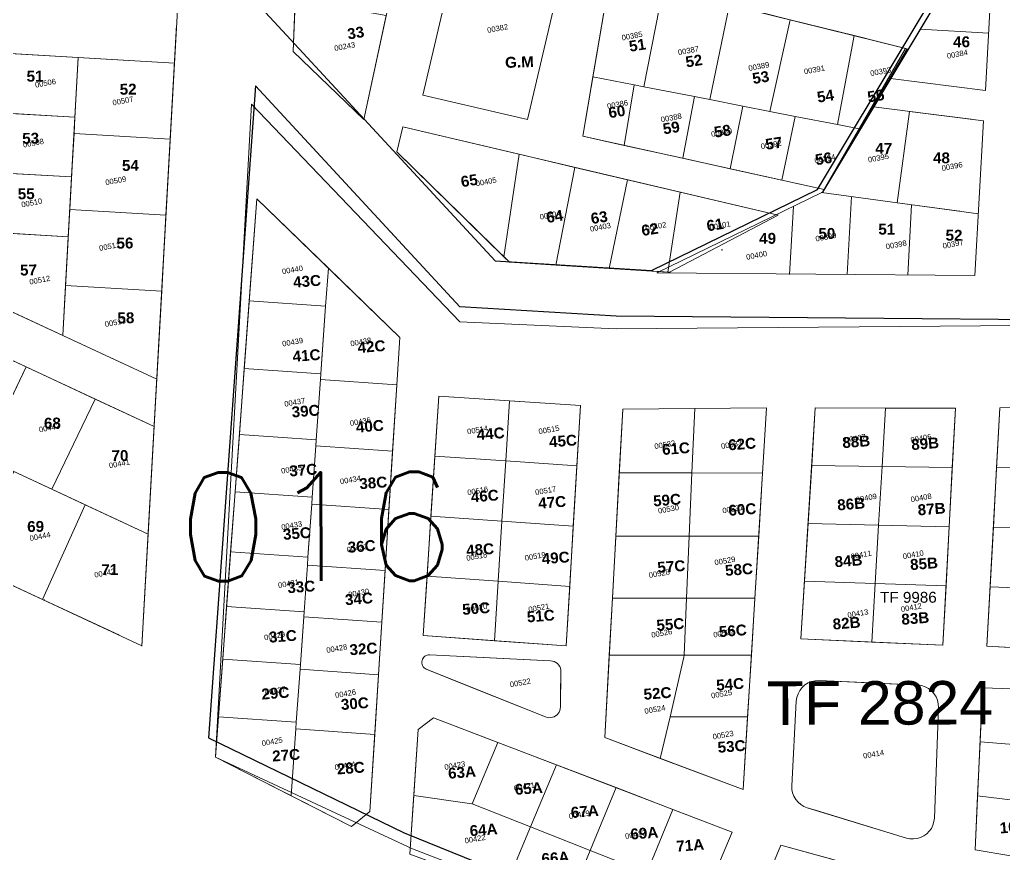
# Model space of a CAD drawing. Header units: metres. Extents: x 251686 to 255059, y 1627526 to 1631912.
# Drawn here: x 254041.6 to 254222.5, y 1630190.9 to 1630344.2 of the extents above; entities that cross this region are included whole.
import ezdxf
from ezdxf.enums import TextEntityAlignment as Align

# ---------------------------------------------------------------- set-up
doc = ezdxf.new("R2010")
doc.units = ezdxf.units.M
doc.header["$MEASUREMENT"] = 0
doc.linetypes.add('DGN Style 2', pattern=[29.229957, 17.537974, -11.691983])
for name, color, linetype in [('limites_parcelles', 7, 'Continuous'), ('limites_sections', 7, 'Continuous'), ('limites_tf', 7, 'Continuous'), ('numero_lot', 7, 'Continuous'), ('numero_parcelle', 7, 'Continuous')]:
    doc.layers.add(name, color=color, linetype=linetype)
doc.layers.add('Numero Titre Foncier', color=4, linetype='Continuous', lineweight=0)
doc.styles.add('Style-Arial', font='arial.ttf')
doc.styles.add('Style-txt', font='txt.shx')
doc.styles.add('style1', font='')
doc.styles.get('style1').set_extended_font_data('Times New Roman', bold=True)

msp = doc.modelspace()

# ---------------------------------------------------------------- linework, layer by layer
at = {"layer": 'limites_parcelles', "color": 7, "linetype": 'Continuous', "lineweight": 0}
for p, q in [((254189.280096, 1630312.523279), (254222.840745, 1630368.48723)), ((254221.151822, 1630365.633184), (254189.296068, 1630312.512224)), ((254221.151822, 1630365.633184), (254219.213283, 1630331.233897)), ((254071.235736, 1630357.150023), (254064.093411, 1630229.017687)), ((254064.338444, 1630233.506835), (254070.454465, 1630343.198268)), ((254207.240106, 1630342.467298), (254219.800864, 1630341.760224)), ((254070.071234, 1630336.253061), (254035.775358, 1630338.250762)), ((254052.383642, 1630337.283014), (254049.534843, 1630286.176253)), ((254219.213283, 1630331.233897), (254201.793356, 1630333.444963)), ((254218.895355, 1630325.614668), (254198.669439, 1630328.181765)), ((254035.162785, 1630327.263697), (254051.771877, 1630326.310968)), ((254205.293422, 1630327.344447), (254202.97735, 1630310.567108)), ((254218.895358, 1630325.615668), (254205.293416, 1630327.342446)), ((254216.579372, 1630325.911123), (254205.293422, 1630327.344447)), ((254218.895358, 1630325.615668), (254217.292677, 1630297.174517)), ((254069.29096, 1630322.269425), (254051.604368, 1630323.299392)), ((254051.158495, 1630315.308886), (254034.550212, 1630316.276633)), ((254189.280096, 1630312.523279), (254158.790857, 1630297.653951)), ((254189.107763, 1630312.439792), (254217.932902, 1630308.546925)), ((254194.587601, 1630311.700137), (254193.777871, 1630297.366999)), ((254183.931706, 1630309.915185), (254183.223609, 1630297.347427)), ((254202.97735, 1630310.567108), (254214.538004, 1630309.005863)), ((254205.661269, 1630310.204461), (254204.93197, 1630297.25962)), ((254068.511687, 1630308.285803), (254050.824966, 1630309.325772)), ((254033.937639, 1630305.289569), (254050.545922, 1630304.321822)), ((254066.34553, 1630269.412596), (254002.091112, 1630299.308851)), ((254158.790857, 1630297.653951), (254217.292677, 1630297.174517)), ((254067.732413, 1630294.30218), (254050.045693, 1630295.34215)), ((254033.292604, 1630293.712809), (254066.831844, 1630278.150975)), ((254065.243155, 1630249.647089), (253997.671383, 1630281.08759)), ((254042.771856, 1630280.380883), (254034.858655, 1630263.784651)), ((254047.538235, 1630257.885244), (254055.461503, 1630274.476603)), ((254064.097813, 1630229.096659), (253993.221781, 1630262.07457)), ((254045.830271, 1630237.596732), (254053.64251, 1630255.045076)), ((254059.948126, 1630231.026428), (254022.581696, 1630248.413112)), ((254046.114102, 1630237.464305), (254046.169594, 1630237.584072))]:
    msp.add_line(p, q, dxfattribs=at)
at = {"layer": 'limites_parcelles', "lineweight": 0, "flags": 128}
for points in [[(254154.617403, 1630332.248676), (254154.617397, 1630332.248635), (254154.617395, 1630332.248636), (254147.051625, 1630333.728656), (254150.215733, 1630352.444708), (254159.941102, 1630350.03003), (254159.941056, 1630350.029842), (254156.427954, 1630331.894453), (254154.617403, 1630332.248676)], [(254159.941102, 1630350.03003), (254172.133893, 1630347.002724), (254172.133908, 1630347.00272), (254168.516677, 1630329.52965), (254168.516668, 1630329.529652), (254165.707657, 1630330.079152), (254156.427954, 1630331.894453), (254159.941056, 1630350.029842), (254159.941102, 1630350.03003)], [(254183.315374, 1630344.226512), (254179.556238, 1630327.370085), (254179.556234, 1630327.370085), (254174.596751, 1630328.340262), (254168.516677, 1630329.52965), (254172.133908, 1630347.00272), (254183.315363, 1630344.226515), (254183.315374, 1630344.226512)], [(254183.315374, 1630344.226512), (254195.114051, 1630341.29706), (254195.11407, 1630341.297055), (254192.033644, 1630324.929282), (254184.263734, 1630326.449202), (254179.556238, 1630327.370085), (254183.315374, 1630344.226512)], [(254204.559402, 1630338.955475), (254189.22087, 1630312.424516), (254196.001565, 1630324.153041), (254192.033638, 1630324.929249), (254192.033644, 1630324.929282), (254195.11407, 1630341.297055), (254204.559402, 1630338.955475)], [(254145.202491, 1630322.79083), (254147.051625, 1630333.728656), (254154.617395, 1630332.248636), (254154.617397, 1630332.248635), (254152.809724, 1630321.114848), (254145.202491, 1630322.79083)], [(254163.58263, 1630318.741423), (254152.809742, 1630321.114844), (254152.809724, 1630321.114848), (254154.617397, 1630332.248635), (254154.617395, 1630332.248636), (254156.427954, 1630331.894453), (254165.707491, 1630330.078302), (254163.58263, 1630318.741423)], [(254172.259937, 1630316.829687), (254163.58263, 1630318.741423), (254165.707491, 1630330.078302), (254165.707657, 1630330.079152), (254168.516668, 1630329.529652), (254168.516503, 1630329.528806), (254174.596645, 1630328.339718), (254172.259937, 1630316.829687)], [(254181.802593, 1630314.727303), (254172.259945, 1630316.829685), (254172.259937, 1630316.829687), (254174.596645, 1630328.339718), (254174.596751, 1630328.340262), (254179.556234, 1630327.370085), (254179.556201, 1630327.369918), (254184.263734, 1630326.449202), (254181.802593, 1630314.727303)], [(254189.563655, 1630313.017429), (254181.802593, 1630314.727303), (254184.263734, 1630326.449202), (254192.033638, 1630324.929249), (254196.001565, 1630324.153041), (254189.563655, 1630313.017429)], [(254112.095146, 1630324.515809), (254181.083433, 1630308.293696), (254161.121482, 1630297.784103), (254131.66993, 1630299.651789), (254110.96273, 1630319.935657), (254112.095146, 1630324.515809)], [(254133.491512, 1630319.484604), (254130.650899, 1630300.649987), (254110.96273, 1630319.935657), (254112.095146, 1630324.515809), (254133.491499, 1630319.484606), (254133.491512, 1630319.484604)], [(254133.491512, 1630319.484604), (254143.728108, 1630317.077539), (254143.728068, 1630317.077369), (254140.208563, 1630299.11062), (254140.208543, 1630299.110308), (254131.66993, 1630299.651789), (254130.650973, 1630300.649914), (254130.650899, 1630300.649987), (254133.491512, 1630319.484604)], [(254143.728108, 1630317.077539), (254153.409121, 1630314.801118), (254150.016718, 1630298.488785), (254150.016688, 1630298.488319), (254140.208543, 1630299.110308), (254140.208563, 1630299.11062), (254143.728068, 1630317.077369), (254143.728108, 1630317.077539)], [(254153.409121, 1630314.801118), (254163.11139, 1630312.519697), (254163.111401, 1630312.519694), (254160.824653, 1630297.803139), (254160.82464, 1630297.802927), (254150.016688, 1630298.488319), (254150.016718, 1630298.488785), (254153.409121, 1630314.801118)], [(254161.121482, 1630297.784103), (254160.82464, 1630297.802927), (254160.824653, 1630297.803139), (254163.111401, 1630312.519694), (254181.083433, 1630308.293696), (254161.121482, 1630297.784103)], [(254085.226382, 1630311.275766), (254111.525445, 1630285.818565), (254106.031129, 1630198.635324), (254102.632544, 1630195.848635), (254077.604852, 1630208.647537), (254085.226382, 1630311.275766)], [(254085.226382, 1630311.275766), (254098.37566, 1630298.54741), (254098.375414, 1630298.547156), (254097.880818, 1630291.538042), (254083.832993, 1630292.506643), (254083.832525, 1630292.506678), (254085.226382, 1630311.275766)], [(254111.525445, 1630285.818565), (254110.974615, 1630277.078045), (254110.974615, 1630277.078047), (254096.929226, 1630278.046658), (254097.002597, 1630279.091307), (254097.00259, 1630279.091308), (254097.00259, 1630279.091308), (254097.880843, 1630291.53804), (254098.375414, 1630298.547156), (254098.37566, 1630298.54741), (254111.525445, 1630285.818565)], [(254097.880818, 1630291.538042), (254097.197386, 1630281.851988), (254097.00259, 1630279.091308), (254097.00259, 1630279.091308), (254082.908682, 1630280.063999), (254082.908489, 1630280.064013), (254083.832525, 1630292.506678), (254083.832993, 1630292.506643), (254097.880818, 1630291.538042)], [(254082.009, 1630267.951891), (254082.908489, 1630280.064013), (254082.908682, 1630280.063999), (254097.00259, 1630279.091308), (254097.00259, 1630279.091308), (254096.928881, 1630278.046683), (254096.14773, 1630266.976107), (254096.14773, 1630266.976107), (254082.009, 1630267.951891)], [(254110.205038, 1630264.866482), (254096.067654, 1630265.841262), (254096.132263, 1630266.756913), (254096.147829, 1630266.976101), (254096.929226, 1630278.046658), (254110.974615, 1630277.078047), (254110.974615, 1630277.078045), (254110.205037, 1630264.866481)], [(254152.53338, 1630272.605352), (254165.762249, 1630272.740284), (254165.762254, 1630272.739779), (254165.249342, 1630260.885173), (254151.888645, 1630260.895373), (254151.888641, 1630260.895373), (254152.53338, 1630272.605352)], [(254178.248859, 1630260.875263), (254178.248858, 1630260.875249), (254165.249342, 1630260.885173), (254165.762254, 1630272.739779), (254165.762249, 1630272.740284), (254178.992108, 1630272.875227), (254178.248859, 1630260.875263)], [(254187.940119, 1630272.860035), (254200.828342, 1630272.821699), (254200.209757, 1630262.064918), (254187.278884, 1630262.237938), (254187.278656, 1630262.237952), (254187.940119, 1630272.860035)], [(254213.716564, 1630272.783362), (254213.140882, 1630261.891888), (254213.140669, 1630261.891899), (254200.209757, 1630262.064918), (254200.828342, 1630272.821699), (254213.716564, 1630272.783362)], [(254221.901594, 1630272.861113), (254234.444169, 1630273.003984), (254234.444169, 1630273.00398), (254233.922903, 1630261.829055), (254221.295127, 1630261.897032), (254221.294915, 1630261.897043), (254221.901594, 1630272.861113)], [(254095.403208, 1630256.423368), (254095.520767, 1630258.090706), (254096.067654, 1630265.841262), (254110.205038, 1630264.866482), (254110.205037, 1630264.866481), (254109.532147, 1630254.189121), (254109.532059, 1630254.189127), (254095.31499, 1630255.168385), (254095.403208, 1630256.423368)], [(254186.617193, 1630251.615868), (254187.278656, 1630262.237952), (254187.278884, 1630262.237938), (254200.209757, 1630262.064918), (254199.591202, 1630251.308638), (254186.61765, 1630251.615841), (254186.617193, 1630251.615868)], [(254213.140882, 1630261.891888), (254212.565251, 1630251.00141), (254212.564753, 1630251.001437), (254199.591202, 1630251.308638), (254200.209757, 1630262.064918), (254213.140669, 1630261.891899), (254213.140882, 1630261.891888)], [(254220.688179, 1630250.93192), (254221.294915, 1630261.897043), (254221.295127, 1630261.897032), (254233.922903, 1630261.829055), (254233.401612, 1630250.653605), (254220.688179, 1630250.93192)], [(254151.248642, 1630249.271494), (254151.888641, 1630260.895373), (254151.888645, 1630260.895373), (254165.249342, 1630260.885173), (254164.746393, 1630249.26086), (254151.248642, 1630249.271494)], [(254178.248858, 1630260.875249), (254177.528866, 1630249.250776), (254177.528645, 1630249.25079), (254164.746393, 1630249.26086), (254165.249342, 1630260.885173), (254178.248858, 1630260.875249)], [(254080.405179, 1630246.355532), (254081.225482, 1630257.401377), (254095.403119, 1630256.423375), (254095.403119, 1630256.423375), (254095.314568, 1630255.168415), (254094.801014, 1630247.890257), (254094.623378, 1630245.374846), (254080.405179, 1630246.355532)], [(254109.532147, 1630254.189121), (254108.824486, 1630242.960024), (254108.824486, 1630242.960025), (254094.522743, 1630243.94657), (254094.522743, 1630243.94657), (254094.623523, 1630245.374835), (254095.314568, 1630255.168415), (254095.31499, 1630255.168385), (254109.532059, 1630254.189127), (254109.532147, 1630254.189121)], [(254198.972617, 1630240.551859), (254185.955664, 1630240.992716), (254186.617193, 1630251.615868), (254186.61765, 1630251.615841), (254199.591202, 1630251.308638), (254198.972617, 1630240.551859)], [(254211.989625, 1630240.111004), (254211.989625, 1630240.111), (254198.972617, 1630240.551859), (254199.591202, 1630251.308638), (254212.564753, 1630251.001437), (254212.565251, 1630251.00141), (254211.989625, 1630240.111004)], [(254220.688178, 1630250.931903), (254220.688179, 1630250.93192), (254233.401612, 1630250.653605), (254232.880343, 1630239.478637), (254220.081445, 1630239.966843), (254220.688178, 1630250.931903)], [(254151.248641, 1630249.271471), (254151.248642, 1630249.271494), (254164.746393, 1630249.26086), (254164.253867, 1630237.8774), (254150.622028, 1630237.887944), (254150.621876, 1630237.887953), (254151.248641, 1630249.271471)], [(254177.528866, 1630249.250776), (254176.823822, 1630237.867654), (254176.82344, 1630237.867678), (254164.253867, 1630237.8774), (254164.746393, 1630249.26086), (254177.528645, 1630249.25079), (254177.528866, 1630249.250776)], [(254079.659639, 1630236.316419), (254080.405179, 1630246.355532), (254094.623378, 1630245.374846), (254094.623523, 1630245.374835), (254094.522743, 1630243.94657), (254094.522743, 1630243.94657), (254094.52258, 1630243.946581), (254094.522743, 1630243.94657), (254094.522743, 1630243.94657), (254093.914955, 1630235.332902), (254093.91467, 1630235.332922), (254079.659639, 1630236.316419)], [(254108.824486, 1630242.960025), (254094.522743, 1630243.94657), (254094.522743, 1630243.94657), (254093.914955, 1630235.332902), (254093.852339, 1630234.445507), (254093.852339, 1630234.445507), (254108.225436, 1630233.45435), (254108.225436, 1630233.45435), (254108.824486, 1630242.960024)], [(254185.955664, 1630240.992709), (254185.955664, 1630240.992716), (254198.972617, 1630240.551859), (254198.354062, 1630229.795578), (254198.35404, 1630229.795079), (254185.294201, 1630230.370626), (254185.955664, 1630240.992709)], [(254211.413942, 1630229.219531), (254198.35404, 1630229.795079), (254198.354062, 1630229.795578), (254198.972617, 1630240.551859), (254211.989625, 1630240.111), (254211.413942, 1630229.219531)], [(254232.880343, 1630239.478637), (254232.359076, 1630228.30369), (254219.474768, 1630229.00277), (254220.081445, 1630239.966839), (254220.081445, 1630239.966843), (254232.880343, 1630239.478637)], [(254150.044229, 1630227.396519), (254150.621876, 1630237.887953), (254150.622028, 1630237.887944), (254164.253867, 1630237.8774), (254163.799942, 1630227.386155), (254150.044228, 1630227.39652)], [(254176.823822, 1630237.867654), (254176.174045, 1630227.376804), (254176.173615, 1630227.376831), (254163.799942, 1630227.386155), (254164.253867, 1630237.8774), (254176.82344, 1630237.867678), (254176.823822, 1630237.867654)], [(254093.852193, 1630234.445517), (254093.476013, 1630229.112165), (254093.230984, 1630225.639567), (254093.230984, 1630225.639566), (254078.939947, 1630226.625349), (254078.939947, 1630226.625349), (254079.659639, 1630236.316419), (254093.91467, 1630235.332922), (254093.914955, 1630235.332902), (254093.852339, 1630234.445507), (254093.852339, 1630234.445507), (254093.852193, 1630234.445517)], [(254093.231079, 1630225.63956), (254093.230984, 1630225.639566), (254093.230984, 1630225.639567), (254093.852339, 1630234.445507), (254093.852339, 1630234.445507), (254108.225436, 1630233.45435), (254108.225436, 1630233.45435), (254107.615719, 1630223.779432), (254107.615586, 1630223.779441), (254093.170148, 1630224.775191), (254093.231079, 1630225.63956)], [(254078.15323, 1630216.031768), (254078.939947, 1630226.625349), (254078.939947, 1630226.625349), (254093.230984, 1630225.639566), (254093.230984, 1630225.639567), (254093.169993, 1630224.775201), (254092.483263, 1630215.042762), (254092.483263, 1630215.042762), (254078.15323, 1630216.031768)], [(254116.370112, 1630224.798346), (254116.161137, 1630224.917987), (254115.976065, 1630225.072042), (254115.820502, 1630225.255848), (254115.699155, 1630225.463837), (254115.615699, 1630225.689713), (254115.572664, 1630225.926636), (254115.57135, 1630226.167433), (254115.611798, 1630226.404811), (254115.692783, 1630226.631584), (254115.811852, 1630226.840885), (254115.965401, 1630227.026377), (254116.148781, 1630227.182443), (254116.356438, 1630227.304358), (254116.582085, 1630227.38843), (254116.818889, 1630227.432112), (254117.059681, 1630227.434085), (254117.059681, 1630227.434085), (254139.263626, 1630226.348122), (254139.263626, 1630226.348122), (254139.601503, 1630226.302502), (254139.926722, 1630226.200154), (254140.229832, 1630226.044056), (254140.502025, 1630225.838741), (254140.735388, 1630225.590177), (254140.923141, 1630225.305588), (254141.059829, 1630224.993244), (254141.141478, 1630224.662222), (254141.165717, 1630224.322141), (254141.165717, 1630224.322141), (254141.073907, 1630217.85044), (254141.073907, 1630217.85044), (254141.04324, 1630217.528654), (254140.961136, 1630217.216012), (254140.829741, 1630216.92068), (254140.652484, 1630216.650372), (254140.433998, 1630216.412149), (254140.17999, 1630216.212235), (254139.897094, 1630216.05585), (254139.5927, 1630215.947081), (254139.27476, 1630215.888768), (254138.951579, 1630215.882435), (254138.631599, 1630215.928248), (254138.323178, 1630216.025008), (254138.323178, 1630216.025008), (254116.370112, 1630224.798346)], [(254161.215411, 1630216.048246), (254159.426482, 1630208.396349), (254149.210339, 1630212.251146), (254150.044229, 1630227.396519), (254150.044228, 1630227.39652), (254163.799942, 1630227.386155), (254163.784921, 1630227.038966), (254161.215411, 1630216.048246)], [(254176.174045, 1630227.376804), (254175.471732, 1630216.037778), (254175.471538, 1630216.037789), (254161.215411, 1630216.048246), (254163.784921, 1630227.038966), (254163.799942, 1630227.386155), (254176.173615, 1630227.376831), (254176.174045, 1630227.376804)], [(254107.615719, 1630223.779432), (254106.924782, 1630212.81572), (254106.924782, 1630212.815721), (254092.396785, 1630213.817187), (254092.483328, 1630215.042757), (254093.170148, 1630224.775191), (254107.615586, 1630223.779441), (254107.615719, 1630223.779432)], [(254218.701561, 1630221.364031), (254231.772771, 1630220.923233), (254231.330377, 1630210.411982), (254218.24349, 1630211.444082), (254218.243468, 1630211.444083), (254218.701561, 1630221.364031)], [(254077.604852, 1630208.647537), (254078.15323, 1630216.031768), (254092.483263, 1630215.042762), (254092.483263, 1630215.042762), (254092.396785, 1630213.817187), (254091.529548, 1630201.526591), (254077.604852, 1630208.647537)], [(254113.343742, 1630190.780317), (254114.900369, 1630213.739467), (254117.722954, 1630215.862648), (254172.67692, 1630194.837514), (254163.207719, 1630172.438119), (254113.343742, 1630190.780317)], [(254117.722954, 1630215.862648), (254129.527547, 1630211.346265), (254129.52746, 1630211.34604), (254124.820811, 1630200.047877), (254124.772425, 1630200.066924), (254114.077227, 1630201.592879), (254114.076834, 1630201.592906), (254114.900369, 1630213.739467), (254117.722954, 1630215.862648)], [(254159.426491, 1630208.396346), (254159.426482, 1630208.396349), (254161.215411, 1630216.048246), (254175.471538, 1630216.037789), (254175.471732, 1630216.037778), (254174.642826, 1630202.654854), (254159.426491, 1630208.396346)], [(254102.632544, 1630195.848635), (254091.529548, 1630201.526591), (254092.396785, 1630213.817187), (254106.924782, 1630212.815721), (254106.924782, 1630212.81572), (254106.031129, 1630198.635324), (254102.632544, 1630195.848635)], [(254129.527547, 1630211.346265), (254140.341295, 1630207.208975), (254140.341278, 1630207.208929), (254135.570463, 1630195.794657), (254124.820778, 1630200.047793), (254124.820811, 1630200.047877), (254129.52746, 1630211.34604), (254129.527547, 1630211.346265)], [(254230.888023, 1630199.901652), (254217.785422, 1630201.525131), (254217.785422, 1630201.525132), (254218.243468, 1630211.444083), (254218.24349, 1630211.444082), (254231.330377, 1630210.411982), (254230.888023, 1630199.901652)], [(254140.341295, 1630207.208975), (254151.288244, 1630203.020723), (254151.288136, 1630203.020437), (254146.52983, 1630191.45856), (254135.570463, 1630195.794657), (254140.341278, 1630207.208929), (254140.341295, 1630207.208975)], [(254135.570463, 1630195.794657), (254130.791994, 1630184.362071), (254130.791985, 1630184.362074), (254113.343742, 1630190.780317), (254114.076834, 1630201.592906), (254114.077227, 1630201.592879), (254124.772425, 1630200.066924), (254124.820778, 1630200.047793), (254135.570463, 1630195.794657)], [(254151.288244, 1630203.020723), (254161.751305, 1630199.017603), (254161.751236, 1630199.017422), (254156.94461, 1630187.33793), (254146.52983, 1630191.45856), (254151.288136, 1630203.020437), (254151.288244, 1630203.020723)], [(254217.327331, 1630191.605185), (254217.785422, 1630201.525132), (254217.785422, 1630201.525131), (254230.888023, 1630199.901652), (254230.445629, 1630189.390378), (254217.327331, 1630191.605185)], [(254172.67692, 1630194.837514), (254167.706492, 1630183.079963), (254167.706296, 1630183.080046), (254156.94461, 1630187.33793), (254161.751236, 1630199.017422), (254161.751305, 1630199.017603), (254172.67692, 1630194.837514)], [(254141.924018, 1630180.267216), (254141.924011, 1630180.267218), (254130.791994, 1630184.362071), (254135.570463, 1630195.794657), (254146.52983, 1630191.45856), (254141.924018, 1630180.267216)], [(254243.307651, 1630178.733092), (254242.116, 1630154.969), (254199.758308, 1630162.033366), (254186.121188, 1630165.247512), (254172.014632, 1630169.33955), (254181.628325, 1630192.423931), (254204.427921, 1630186.187257), (254243.307651, 1630178.733092)], [(254181.628325, 1630192.423931), (254193.593358, 1630189.150977), (254193.593291, 1630189.150732), (254190.005056, 1630177.252018), (254176.926516, 1630181.133864), (254176.926483, 1630181.133878), (254181.628325, 1630192.423931)], [(254152.442387, 1630176.398089), (254141.924018, 1630180.267216), (254146.52983, 1630191.45856), (254156.94461, 1630187.33793), (254152.442411, 1630176.398154), (254152.442387, 1630176.398089)]]:
    msp.add_lwpolyline(points, close=True, dxfattribs=at)
at = {"layer": 'limites_parcelles', "color": 7, "linetype": 'Continuous', "lineweight": 0, "flags": 128}
for points in [[(254051.771877, 1630326.310968), (254052.383642, 1630337.283014), (254035.775358, 1630338.250762), (254034.550212, 1630316.276633), (254051.158495, 1630315.308886), (254051.409951, 1630319.811245), (254051.158495, 1630315.308886), (254051.771877, 1630326.310968), (254051.604368, 1630323.299392), (254069.29096, 1630322.269425), (254070.071234, 1630336.253061), (254052.383642, 1630337.283014), (254051.771877, 1630326.310968)], [(254050.824966, 1630309.325772), (254068.511687, 1630308.285803), (254069.29096, 1630322.269425), (254051.604368, 1630323.299392), (254051.158495, 1630315.308886), (254051.771877, 1630326.310968), (254050.824966, 1630309.325772)], [(254050.045693, 1630295.34215), (254067.732413, 1630294.30218), (254068.511687, 1630308.285803), (254050.824966, 1630309.325772), (254050.545922, 1630304.321822), (254051.158495, 1630315.308886), (254050.045693, 1630295.34215)], [(254022.178062, 1630269.685046), (254027.375507, 1630267.266464), (254014.25106, 1630273.373272), (254006.375417, 1630255.95413), (254032.678649, 1630243.716198), (254040.509009, 1630261.15577), (254034.858655, 1630263.784651), (254042.771856, 1630280.380883), (254030.082209, 1630286.285164), (254022.178062, 1630269.685046)], [(254032.678649, 1630243.716198), (254045.830271, 1630237.596732), (254053.64251, 1630255.045076), (254047.538235, 1630257.885244), (254065.243155, 1630249.647089), (254066.34553, 1630269.412596), (254055.461503, 1630274.476603), (254042.771856, 1630280.380883), (254034.858655, 1630263.784651), (254040.509009, 1630261.15577), (254032.678649, 1630243.716198)]]:
    msp.add_lwpolyline(points, close=True, dxfattribs=at)
at = {"layer": 'limites_parcelles', "lineweight": 0, "flags": 128}
for points in [[(254095.403119, 1630256.423375), (254081.225482, 1630257.401377), (254082.009, 1630267.951891), (254096.14773, 1630266.976107), (254096.14773, 1630266.976107), (254096.067654, 1630265.841262), (254096.067654, 1630265.841261), (254096.067238, 1630265.841291), (254096.067654, 1630265.841262), (254095.403119, 1630256.423375)], [(254138.323178, 1630216.025008), (254138.631599, 1630215.928248), (254138.951579, 1630215.882435), (254139.27476, 1630215.888768), (254139.5927, 1630215.947081), (254139.897094, 1630216.05585), (254140.17999, 1630216.212235), (254140.433998, 1630216.412149), (254140.652484, 1630216.650372), (254140.829741, 1630216.92068), (254140.961136, 1630217.216012), (254141.04324, 1630217.528654), (254141.073907, 1630217.85044), (254141.073907, 1630217.85044), (254141.105419, 1630220.071751), (254141.165272, 1630224.322484), (254141.165717, 1630224.322141), (254141.165717, 1630224.322141), (254141.141478, 1630224.662222), (254141.059829, 1630224.993244), (254140.923141, 1630225.305588), (254140.735388, 1630225.590177), (254140.502025, 1630225.838741), (254140.229832, 1630226.044056), (254139.926722, 1630226.200154), (254139.601503, 1630226.302502), (254139.263626, 1630226.348122), (254139.263626, 1630226.348122), (254130.545474, 1630226.774514), (254117.060184, 1630227.433765), (254117.059681, 1630227.434085), (254117.059681, 1630227.434085), (254116.818889, 1630227.432112), (254116.582085, 1630227.38843), (254116.356438, 1630227.304358), (254116.148781, 1630227.182443), (254115.965401, 1630227.026377), (254115.811852, 1630226.840885), (254115.692783, 1630226.631584), (254115.611798, 1630226.404811), (254115.57135, 1630226.167433), (254115.572664, 1630225.926636), (254115.615699, 1630225.689713), (254115.699155, 1630225.463837), (254115.820502, 1630225.255848), (254115.976065, 1630225.072042), (254116.161137, 1630224.917987), (254116.370112, 1630224.798346), (254116.370121, 1630224.798625), (254124.573178, 1630221.520068), (254138.323178, 1630216.025008)], [(254186.450296, 1630199.315433), (254185.834446, 1630199.560886), (254185.267597, 1630199.904689), (254184.765319, 1630200.337397), (254184.341411, 1630200.847123), (254184.007518, 1630201.419864), (254183.772811, 1630202.03989), (254183.643738, 1630202.690165), (254183.623845, 1630203.352828), (254183.623845, 1630203.352828), (254184.449588, 1630218.92463), (254184.449588, 1630218.92463), (254184.546312, 1630219.611823), (254184.760352, 1630220.271955), (254185.085269, 1630220.885158), (254185.51128, 1630221.432975), (254186.025563, 1630221.898916), (254186.612638, 1630222.268958), (254187.254836, 1630222.531961), (254187.932826, 1630222.68001), (254188.626201, 1630222.708648), (254188.626201, 1630222.708648), (254206.782257, 1630221.880906), (254206.782257, 1630221.880906), (254207.469559, 1630221.789414), (254208.130737, 1630221.580606), (254208.745921, 1630221.260757), (254209.29663, 1630220.839476), (254209.766312, 1630220.329424), (254210.140859, 1630219.745924), (254210.409013, 1630219.106511), (254210.562719, 1630218.430396), (254210.597357, 1630217.737896), (254209.849558, 1630197.427547), (254209.849558, 1630197.427547), (254209.769969, 1630196.767548), (254209.582169, 1630196.129845), (254209.291346, 1630195.532053), (254208.905532, 1630194.990682), (254208.435384, 1630194.520687), (254207.893888, 1630194.13505), (254207.296001, 1630193.844422), (254206.658236, 1630193.65683), (254205.998211, 1630193.577457), (254205.334154, 1630193.608493), (254204.68441, 1630193.749083), (254204.68441, 1630193.749083), (254186.450296, 1630199.315433)], [(254188.626201, 1630222.708648), (254187.932826, 1630222.68001), (254187.254836, 1630222.531961), (254186.612638, 1630222.268958), (254186.025563, 1630221.898916), (254185.51128, 1630221.432975), (254185.085269, 1630220.885158), (254184.760352, 1630220.271955), (254184.546312, 1630219.611823), (254184.449588, 1630218.92463), (254184.449588, 1630218.92463), (254183.623845, 1630203.352828), (254183.623845, 1630203.352828), (254183.643738, 1630202.690165), (254183.772811, 1630202.03989), (254184.007518, 1630201.419864), (254184.341411, 1630200.847123), (254184.765319, 1630200.337397), (254185.267597, 1630199.904689), (254185.834446, 1630199.560886), (254186.450296, 1630199.315433), (254186.450296, 1630199.315433), (254186.450069, 1630199.315526), (254187.962856, 1630198.853692), (254204.68441, 1630193.749083), (254204.68441, 1630193.749083), (254205.334154, 1630193.608493), (254205.998211, 1630193.577457), (254206.658236, 1630193.65683), (254207.296001, 1630193.844422), (254207.893888, 1630194.13505), (254208.435384, 1630194.520687), (254208.905532, 1630194.990682), (254209.291346, 1630195.532053), (254209.582169, 1630196.129845), (254209.769969, 1630196.767548), (254209.849558, 1630197.427547), (254209.849558, 1630197.427547), (254210.597357, 1630217.737896), (254210.562719, 1630218.430396), (254210.409013, 1630219.106511), (254210.140859, 1630219.745924), (254209.766312, 1630220.329424), (254209.29663, 1630220.839476), (254208.745921, 1630221.260757), (254208.130737, 1630221.580606), (254207.469559, 1630221.789414), (254206.782257, 1630221.880906), (254206.782257, 1630221.880906), (254206.782073, 1630221.880602), (254198.265506, 1630222.269188), (254188.626201, 1630222.708648)]]:
    msp.add_lwpolyline(points, dxfattribs=at)
at = {"layer": 'limites_parcelles', "color": 7, "linetype": 'Continuous', "lineweight": 0}
for p in [(254189.280096, 1630312.523279), (254189.280096, 1630312.523279), (254189.280096, 1630312.523279), (254189.280096, 1630312.523279), (254189.280096, 1630312.523279), (254189.280096, 1630312.523279), (254189.290126, 1630312.53125), (254189.290132, 1630312.533251), (254170.756454, 1630301.91259), (254170.756457, 1630301.91359), (254161.193592, 1630297.791245), (254161.193592, 1630297.791245), (254161.193592, 1630297.791245), (254161.193592, 1630297.791245), (254161.193592, 1630297.791245), (254161.193592, 1630297.791245)]:
    msp.add_point(p, dxfattribs=at)
at = {"layer": 'limites_parcelles', "lineweight": 0}
for points in [[(254094.694679, 1630404.736695), (254120.707601, 1630399.222889), (254104.90802, 1630325.871553), (254091.88195, 1630338.400176)], [(254122.140968, 1630357.597836), (254141.381, 1630353.08), (254134.987219, 1630325.851425), (254115.747187, 1630330.369262)], [(254122.140968, 1630357.597836), (254141.381, 1630353.08), (254134.987219, 1630325.851425), (254115.747187, 1630330.369262)], [(254150.215733, 1630352.444708), (254204.816258, 1630338.891718), (254189.563655, 1630313.017429), (254145.202491, 1630322.79083)], [(254091.88195, 1630338.400176), (254092.291179, 1630348.051597), (254109.027583, 1630344.997091), (254104.90802, 1630325.871553)], [(254118.670058, 1630275.026678), (254144.746389, 1630273.288612), (254142.11366, 1630229.069133), (254115.823754, 1630230.986012)], [(254118.670058, 1630275.026678), (254131.707768, 1630274.157675), (254131.010206, 1630263.09428), (254117.957062, 1630263.994532)], [(254144.746389, 1630273.288612), (254144.085751, 1630262.192483), (254131.010206, 1630263.09428), (254131.707768, 1630274.157675)], [(254152.53338, 1630272.605352), (254178.992108, 1630272.875227), (254174.642826, 1630202.654854), (254149.210339, 1630212.251146)], [(254187.940119, 1630272.860035), (254213.716564, 1630272.783362), (254211.413942, 1630229.219531), (254185.294201, 1630230.370626)], [(254221.901594, 1630272.861113), (254246.987745, 1630273.146868), (254245.242322, 1630227.604668), (254219.474768, 1630229.00277)], [(254117.244133, 1630252.963437), (254117.957062, 1630263.994532), (254131.010206, 1630263.09428), (254130.312674, 1630252.031382)], [(254144.085751, 1630262.192483), (254143.425103, 1630251.096199), (254130.312674, 1630252.031382), (254131.010206, 1630263.09428)], [(254116.531208, 1630241.932396), (254117.244133, 1630252.963437), (254130.312674, 1630252.031382), (254129.615143, 1630240.968485)], [(254143.425103, 1630251.096199), (254142.764445, 1630239.999758), (254129.615143, 1630240.968485), (254130.312674, 1630252.031382)], [(254115.823754, 1630230.986012), (254116.531208, 1630241.932396), (254129.615143, 1630240.968485), (254128.925502, 1630230.030723)], [(254142.11366, 1630229.069133), (254128.925502, 1630230.030723), (254129.615143, 1630240.968485), (254142.764445, 1630239.999758)], [(254244.843981, 1630220.482435), (254243.562873, 1630187.175749), (254217.327331, 1630191.605185), (254218.701561, 1630221.364031)]]:
    msp.add_3dface(points, dxfattribs=at)
at = {"layer": 'limites_parcelles', "color": 7, "linetype": 'Continuous', "lineweight": 0}
for points in [[(254035.162785, 1630327.263697), (254051.771877, 1630326.310968), (254052.383642, 1630337.283014), (254035.775358, 1630338.250762)], [(254034.550212, 1630316.276633), (254051.158495, 1630315.308886), (254051.771877, 1630326.310968), (254035.162785, 1630327.263697)], [(254033.937639, 1630305.289569), (254050.545922, 1630304.321822), (254051.158495, 1630315.308886), (254034.550212, 1630316.276633)], [(254049.534843, 1630286.176253), (254050.545922, 1630304.321822), (254033.937639, 1630305.289569), (254033.292604, 1630293.712809)], [(254049.534843, 1630286.176253), (254066.831844, 1630278.150975), (254067.732413, 1630294.30218), (254050.045693, 1630295.34215)], [(254034.858655, 1630263.784651), (254047.538235, 1630257.885244), (254055.461503, 1630274.476603), (254042.771856, 1630280.380883)], [(254047.538235, 1630257.885244), (254065.243155, 1630249.647089), (254066.34553, 1630269.412596), (254055.461503, 1630274.476603)], [(254045.830271, 1630237.596732), (254064.097813, 1630229.096659), (254065.243155, 1630249.647089), (254053.64251, 1630255.045076)]]:
    msp.add_3dface(points, dxfattribs=at)
at = {"layer": 'limites_tf', "color": 5, "linetype": 'Continuous', "lineweight": 30, "flags": 128}
msp.add_lwpolyline([(254129.058944, 1630299.876337), (254157.832987, 1630298.134932), (254188.315514, 1630312.987609), (254221.882816, 1630368.919672), (254208.695088, 1630423.506482), (254192.853537, 1630451.472478), (254091.990638, 1630476.368054), (254077.616337, 1630415.578329), (254077.495119, 1630355.638384), (254091.455017, 1630340.5419), (254129.058944, 1630299.876337)], close=True, dxfattribs=at)
at = {"layer": 'limites_tf', "color": 5, "linetype": 'Continuous', "lineweight": 30, "elevation": -1.032, "flags": 128}
msp.add_lwpolyline([(254122.565698, 1630291.437514), (254084.958752, 1630332.100287), (254076.306158, 1630212.190032), (254112.294831, 1630194.723107), (254149.36206, 1630179.682395), (254187.469503, 1630167.538036), (254226.569942, 1630159.080201), (254270.497308, 1630158.255405), (254277.896699, 1630288.61014), (254151.33974, 1630289.696109), (254122.565698, 1630291.437514)], close=True, dxfattribs=at)
at = {"layer": 'limites_tf', "color": 5, "linetype": 'Continuous', "lineweight": 0, "flags": 128}
msp.add_lwpolyline([(254122.530157, 1630288.658945), (254084.247211, 1630328.685929), (254077.604852, 1630208.647537), (254113.881121, 1630191.78603), (254151.195145, 1630177.368469), (254189.50071, 1630165.864281), (254228.737366, 1630158.062736), (254272.672386, 1630157.974031), (254277.886726, 1630288.434441), (254151.329336, 1630287.399875), (254122.530157, 1630288.658945)], close=True, dxfattribs=at)

# ---------------------------------------------------------------- texts
at = {"layer": 'limites_sections', "color": 3, "lineweight": 30, "style": 'Style-txt'}
msp.add_text('016', height=19.99992, rotation=0.13223, dxfattribs=at).set_placement((254096.15728, 1630251.024321), align=Align.MIDDLE_CENTER)
at = {"layer": 'Numero Titre Foncier', "color": 4, "linetype": 'Continuous', "lineweight": 0, "style": 'Style-Arial'}
for s, height, p in [('TF 9986', 1.999992, (254205.066342, 1630238.013026)), ('TF 2824', 7.999968, (254199.829617, 1630218.598707))]:
    msp.add_text(s, height=height, rotation=0.13223, dxfattribs=at).set_placement(p, align=Align.MIDDLE_CENTER)
at = {"layer": 'numero_lot', "color": 7, "linetype": 'Continuous', "lineweight": 13, "char_height": 2, "attachment_point": 7, "line_spacing_factor": 0.72, "style": 'style1'}
for s, insert, rotation in [('\\fArial|b1|i0|c00|p39;33', (254102.039034, 1630340.556587), 9.00867144), ('\\fArial|b1|i0|c00|p39;51', (254153.852988, 1630338.294769), 9.00867144), ('\\fArial|b1|i0|c00|p39;G.M', (254130.916689, 1630335.336251), 1.73414964), ('\\fArial|b1|i0|c00|p39;52', (254164.246917, 1630335.412378), 9.00867144), ('\\fArial|b1|i0|c00|p39;51', (254042.887621, 1630332.796643), 0.73415085), ('\\fArial|b1|i0|c00|p39;53', (254176.526041, 1630332.36567), 9.00867144), ('\\fArial|b1|i0|c00|p39;52', (254060.010939, 1630330.400814), 0.73415085), ('\\fArial|b1|i0|c00|p39;54', (254188.433438, 1630328.937251), 9.00867144), ('\\fArial|b1|i0|c00|p39;55', (254197.698693, 1630328.982658), 9.00867144), ('\\fArial|b1|i0|c00|p39;60', (254150.055096, 1630326.073735), 9.00867144), ('\\fArial|b1|i0|c00|p39;59', (254160.073473, 1630323.108125), 9.00867144), ('\\fArial|b1|i0|c00|p39;58', (254169.49666, 1630322.504289), 9.00867144), ('\\fArial|b1|i0|c00|p39;53', (254042.084024, 1630321.374926), 0.73415085), ('\\fArial|b1|i0|c00|p39;57', (254178.936144, 1630320.251861), 9.00867144), ('\\fArial|b1|i0|c00|p39;56', (254188.101259, 1630317.429092), 9.00867144), ('\\fArial|b1|i0|c00|p39;54', (254060.427704, 1630316.380492), 0.73415085), ('\\fArial|b1|i0|c00|p39;65', (254122.912731, 1630313.396759), 9.00867144), ('\\fArial|b1|i0|c00|p39;55', (254041.266181, 1630311.176131), 0.73415085), ('\\fArial|b1|i0|c00|p39;64', (254138.626739, 1630306.813069), 9.00867144), ('\\fArial|b1|i0|c00|p39;63', (254146.816227, 1630306.616797), 9.00867144), ('\\fArial|b1|i0|c00|p39;62', (254156.122968, 1630304.415537), 9.00867144), ('\\fArial|b1|i0|c00|p39;61', (254168.119088, 1630305.279554), 9.00867144), ('\\fArial|b1|i0|c00|p39;56', (254059.425233, 1630302.103872), 0.73415085), ('\\fArial|b1|i0|c00|p39;57', (254041.682035, 1630297.154797), 0.73415085), ('\\fArial|b1|i0|c00|p39;43C', (254091.977824, 1630294.916821), 4.40677784), ('\\fArial|b1|i0|c00|p39;58', (254059.600127, 1630288.364586), 0.73415085), ('\\fArial|b1|i0|c00|p39;42C', (254103.838357, 1630282.912668), 4.40677784), ('\\fArial|b1|i0|c00|p39;41C', (254091.889287, 1630281.275354), 4.40677784), ('\\fArial|b1|i0|c00|p39;39C', (254091.716025, 1630271.044386), 4.40677784), ('\\fArial|b1|i0|c00|p39;68', (254046.078639, 1630269.006213), 0.73415085), ('\\fArial|b1|i0|c00|p39;40C', (254103.535234, 1630268.264113), 4.40677784), ('\\fArial|b1|i0|c00|p39;44C', (254125.74969, 1630266.890799), 4.40677784), ('\\fArial|b1|i0|c00|p39;45C', (254139.049377, 1630265.550981), 4.40677784), ('\\fArial|b1|i0|c00|p39;61C', (254159.829555, 1630264.152951), 4.40677784), ('\\fArial|b1|i0|c00|p39;62C', (254171.991328, 1630264.99204), 4.40677784), ('\\fArial|b1|i0|c00|p39;88B', (254192.984182, 1630265.41226), 4.40677784), ('\\fArial|b1|i0|c00|p39;89B', (254205.661809, 1630265.063293), 4.40677784), ('\\fArial|b1|i0|c00|p39;70', (254058.500662, 1630263.031472), 0.73415085), ('\\fArial|b1|i0|c00|p39;37C', (254091.276683, 1630260.199969), 4.40677784), ('\\fArial|b1|i0|c00|p39;38C', (254104.15539, 1630257.845734), 4.40677784), ('\\fArial|b1|i0|c00|p39;46C', (254124.665749, 1630255.438056), 4.40677784), ('\\fArial|b1|i0|c00|p39;47C', (254137.058222, 1630254.275228), 4.40677784), ('\\fArial|b1|i0|c00|p39;59C', (254158.187909, 1630254.69086), 4.40677784), ('\\fArial|b1|i0|c00|p39;86B', (254192.055741, 1630253.961606), 4.40677784), ('\\fArial|b1|i0|c00|p39;60C', (254172.038219, 1630252.956216), 4.40677784), ('\\fArial|b1|i0|c00|p39;87B', (254206.848296, 1630253.047039), 4.40677784), ('\\fArial|b1|i0|c00|p39;69', (254042.998655, 1630249.995737), 0.73415085), ('\\fArial|b1|i0|c00|p39;35C', (254090.113142, 1630248.54089), 4.40677784), ('\\fArial|b1|i0|c00|p39;36C', (254102.029384, 1630246.170586), 4.40677784), ('\\fArial|b1|i0|c00|p39;48C', (254123.811037, 1630245.586606), 4.40677784), ('\\fArial|b1|i0|c00|p39;49C', (254137.713982, 1630244.057885), 4.40677784), ('\\fArial|b1|i0|c00|p39;57C', (254158.977852, 1630242.465942), 4.40677784), ('\\fArial|b1|i0|c00|p39;84B', (254191.570163, 1630243.51399), 4.40677784), ('\\fArial|b1|i0|c00|p39;85B', (254205.45329, 1630242.988022), 4.40677784), ('\\fArial|b1|i0|c00|p39;71', (254056.632915, 1630242.087603), 0.73415085), ('\\fArial|b1|i0|c00|p39;58C', (254171.421363, 1630241.908569), 4.40677784), ('\\fArial|b1|i0|c00|p39;33C', (254090.909598, 1630238.72601), 4.40677784), ('\\fArial|b1|i0|c00|p39;34C', (254101.526972, 1630236.524955), 4.40677784), ('\\fArial|b1|i0|c00|p39;50C', (254123.076419, 1630234.739306), 4.40677784), ('\\fArial|b1|i0|c00|p39;51C', (254134.960269, 1630233.370225), 4.40677784), ('\\fArial|b1|i0|c00|p39;55C', (254158.796281, 1630231.82843), 4.40677784), ('\\fArial|b1|i0|c00|p39;82B', (254191.214037, 1630232.050649), 4.40677784), ('\\fArial|b1|i0|c00|p39;83B', (254203.849646, 1630232.925866), 4.40677784), ('\\fArial|b1|i0|c00|p39;31C', (254087.527392, 1630229.634652), 4.40677784), ('\\fArial|b1|i0|c00|p39;56C', (254170.288227, 1630230.653711), 4.40677784), ('\\fArial|b1|i0|c00|p39;32C', (254102.357717, 1630227.316184), 4.40677784), ('\\fArial|b1|i0|c00|p39;54C', (254169.789724, 1630220.810285), 4.40677784), ('\\fArial|b1|i0|c00|p39;29C', (254086.159346, 1630219.177126), 4.40677784), ('\\fArial|b1|i0|c00|p39;52C', (254156.442112, 1630219.145628), 4.40677784), ('\\fArial|b1|i0|c00|p39;30C', (254100.761926, 1630217.255168), 4.40677784), ('\\fArial|b1|i0|c00|p39;53C', (254170.061831, 1630209.383358), 4.40677784), ('\\fArial|b1|i0|c00|p39;27C', (254088.134971, 1630207.777961), 4.40677784), ('\\fArial|b1|i0|c00|p39;28C', (254100.012893, 1630205.403946), 4.40677784), ('\\fArial|b1|i0|c00|p39;63A', (254120.478287, 1630204.608548), 4.40677784), ('\\fArial|b1|i0|c00|p39;65A', (254132.759766, 1630201.640032), 4.40677784), ('\\fArial|b1|i0|c00|p39;67A', (254143.053621, 1630197.428262), 4.40677784), ('\\fArial|b1|i0|c00|p39;64A', (254124.447523, 1630194.050118), 4.40677784), ('\\fArial|b1|i0|c00|p39;102BB', (254221.935861, 1630194.557385), 4.40677784), ('\\fArial|b1|i0|c00|p39;69A', (254154.008671, 1630193.433339), 4.40677784), ('\\fArial|b1|i0|c00|p39;71A', (254162.441796, 1630191.231072), 4.40677784), ('\\fArial|b1|i0|c00|p39;66A', (254137.666996, 1630188.898931), 4.40677784)]:
    msp.add_mtext(s, dxfattribs=dict(at, insert=insert, rotation=rotation))
at = {"layer": 'numero_lot', "color": 7, "linetype": 'DGN Style 2', "lineweight": 13, "char_height": 2, "attachment_point": 7, "rotation": 359.81842937, "line_spacing_factor": 0.72, "style": 'style1'}
for s, insert in [('\\fArial|b1|i0|c00|p39;46', (254213.282201, 1630339.149215)), ('\\fArial|b1|i0|c00|p39;47', (254198.971662, 1630319.577763)), ('\\fArial|b1|i0|c00|p39;48', (254209.585246, 1630317.79743)), ('\\fArial|b1|i0|c00|p39;51', (254199.527426, 1630304.682074)), ('\\fArial|b1|i0|c00|p39;49', (254177.612659, 1630303.004832)), ('\\fArial|b1|i0|c00|p39;50', (254188.502808, 1630303.910693)), ('\\fArial|b1|i0|c00|p39;52', (254211.890188, 1630303.568466))]:
    msp.add_mtext(s, dxfattribs=dict(at, insert=insert))
at = {"layer": 'numero_parcelle', "color": 5, "lineweight": 0, "style": 'Style-Arial'}
for s, rotation, p in [('00382', 10.73413, (254127.505913, 1630342.759713)), ('00385', 10.73413, (254152.233969, 1630341.383683)), ('00243', 10.73413, (254099.380461, 1630339.439723)), ('00387', 10.73413, (254162.601722, 1630338.684793)), ('00384', 10.73413, (254212.061767, 1630338.025807)), ('00389', 10.73413, (254175.555499, 1630335.772801)), ('00391', 10.73413, (254185.773443, 1630335.165015)), ('00393', 10.73413, (254197.956132, 1630334.828644)), ('00506', 10.73413, (254044.341756, 1630332.700187)), ('00507', 10.73413, (254058.591699, 1630329.435446)), ('00386', 10.73413, (254149.566003, 1630328.791347)), ('00388', 10.73413, (254159.438626, 1630326.332351)), ('00390', 10.73413, (254168.699436, 1630323.619276)), ('00508', 10.73413, (254042.114905, 1630321.683272)), ('00392', 10.73413, (254177.830942, 1630321.397022)), ('00394', 10.73413, (254187.705143, 1630318.814926)), ('00395', 10.73413, (254197.544642, 1630318.941006)), ('00396', 10.73413, (254211.096036, 1630317.390982)), ('00509', 10.73413, (254057.27273, 1630314.767371)), ('00405', 10.73413, (254125.391483, 1630314.569123)), ('00510', 10.73413, (254041.825205, 1630310.69118)), ('00404', 10.73413, (254137.156333, 1630308.4408)), ('00403', 10.73413, (254146.410833, 1630306.220121)), ('00402', 10.73413, (254156.619314, 1630306.35093)), ('00401', 10.73413, (254168.426713, 1630306.502226)), ('00399', 10.73413, (254187.889693, 1630304.412355)), ('00511', 10.73413, (254056.135876, 1630302.687131)), ('00398', 10.73413, (254200.824541, 1630302.97755)), ('00397', 10.73413, (254211.279009, 1630303.11151)), ('00400', 10.73413, (254175.139355, 1630301.04788)), ('00440', 10.13223, (254089.774919, 1630298.396796)), ('00512', 10.73413, (254043.298824, 1630296.489805)), ('00513', 10.73413, (254057.176256, 1630288.695664)), ('00439', 10.13223, (254089.805592, 1630285.106337)), ('00438', 10.13223, (254102.34697, 1630285.135281)), ('00437', 10.13223, (254090.200016, 1630274.031805)), ('00443', 10.73413, (254045.059727, 1630269.318436)), ('00436', 10.13223, (254102.257811, 1630270.490879)), ('00514', 10.13223, (254123.826567, 1630268.956253)), ('00515', 10.13223, (254136.95198, 1630268.986545)), ('00532', 10.13223, (254158.26034, 1630266.236096)), ('00533', 10.13223, (254170.52507, 1630266.264401)), ('00407', 10.13223, (254193.328741, 1630267.401499)), ('00406', 10.13223, (254205.3783, 1630267.429308)), ('00441', 10.73413, (254057.93783, 1630262.711901)), ('00435', 10.13223, (254089.613643, 1630261.724405)), ('00434', 10.13223, (254100.438199, 1630259.78042)), ('00516', 10.13223, (254123.852412, 1630257.757811)), ('00517', 10.13223, (254136.332312, 1630257.786613)), ('00409', 10.13223, (254195.321292, 1630256.453716)), ('00408', 10.13223, (254205.403576, 1630256.476985)), ('00530', 10.13223, (254158.933188, 1630254.393079)), ('00531', 10.13223, (254170.767576, 1630254.420391)), ('00433', 10.13223, (254089.637499, 1630251.387381)), ('00444', 10.73413, (254043.347358, 1630249.351199)), ('00432', 10.13223, (254101.696715, 1630247.231156)), ('00411', 10.13223, (254194.361795, 1630245.991362)), ('00410', 10.13223, (254203.95226, 1630246.013496)), ('00518', 10.13223, (254123.665073, 1630245.697453)), ('00519', 10.13223, (254134.423608, 1630245.722282)), ('00529', 10.13223, (254169.312937, 1630244.877828)), ('00442', 10.73413, (254055.243089, 1630242.608957)), ('00528', 10.13223, (254157.239158, 1630242.5446)), ('00431', 10.13223, (254089.047434, 1630240.679759)), ('00430', 10.13223, (254101.961652, 1630238.986717)), ('00520', 10.13223, (254123.686942, 1630236.221847)), ('00521', 10.13223, (254135.090989, 1630236.248166)), ('00413', 10.13223, (254193.771923, 1630235.200094)), ('00412', 10.13223, (254203.605833, 1630236.290919)), ('00526', 10.13223, (254157.694846, 1630231.562505)), ('00527', 10.13223, (254169.098894, 1630231.588824)), ('00429', 10.13223, (254086.487538, 1630231.075135)), ('00428', 10.13223, (254097.92772, 1630228.763388)), ('00522', 10.13223, (254131.680066, 1630222.457522)), ('00427', 10.13223, (254086.633781, 1630220.984514)), ('00426', 10.13223, (254099.53642, 1630220.458555)), ('00525', 10.13223, (254168.694397, 1630220.389388)), ('00524', 10.13223, (254156.436128, 1630217.561472)), ('00425', 10.13223, (254086.040592, 1630211.63055)), ('00523', 10.13223, (254168.97658, 1630212.847478)), ('00414', 10.13223, (254196.659612, 1630209.324646)), ('00424', 10.13223, (254099.45293, 1630207.208253)), ('00423', 10.13223, (254119.640553, 1630207.254843)), ('00421', 10.13223, (254132.436928, 1630203.34644)), ('00419', 10.13223, (254142.531141, 1630198.201197)), ('00422', 10.13223, (254123.360434, 1630193.726777)), ('00417', 10.13223, (254152.867854, 1630194.533238))]:
    msp.add_text(s, height=1, rotation=rotation, dxfattribs=at).set_placement(p, align=Align.TOP_LEFT)

doc.saveas('drawing.dxf')
